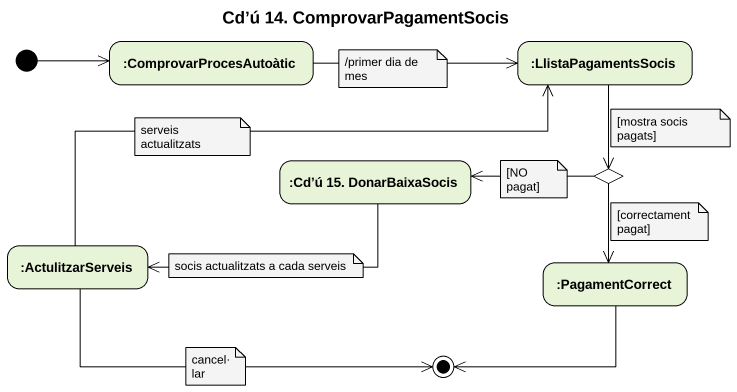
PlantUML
@startuml
title Cd’ú 14. ComprovarPagamentSocis
hide empty description
state ":ComprovarProcesAutoàtic" as ComprovarProcesAutoàtic
state ":LlistaPagamentsSocis" as LlistaPagamentsSocis
state ":Cd’ú 15. DonarBaixaSocis" as Cd_ú_15_DonarBaixaSocis
state choice1 <<choice>>
state ":ActulitzarServeis" as ActulitzarServeis
state ":PagamentCorrect" as PagamentCorrect
[*] -right-> ComprovarProcesAutoàtic
ComprovarProcesAutoàtic -right-> LlistaPagamentsSocis
LlistaPagamentsSocis --> choice1
Cd_ú_15_DonarBaixaSocis -left-> ActulitzarServeis
choice1 -left-> Cd_ú_15_DonarBaixaSocis
choice1 --> PagamentCorrect
ActulitzarServeis -right-> LlistaPagamentsSocis
ActulitzarServeis -right-> [*]
PagamentCorrect -left-> [*]
note as N1
  /primer dia de mes
end note
note as N2
  serveis actualitzats
end note
note as N3
  [mostra socis pagats]
end note
note as N4
  [NO pagat]
end note
note as N5
  [correctament pagat]
end note
note as N6
  socis actualitzats a cada serveis
end note
note as N7
  cancel·lar
end note
@enduml
